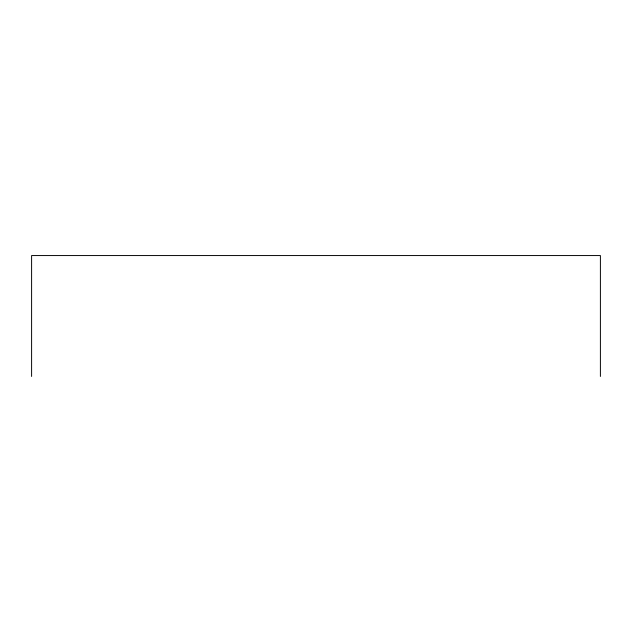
<?xml version="1.0" encoding="UTF-8"?>
<svg xmlns="http://www.w3.org/2000/svg" width="632" height="632" viewBox="0 0 632 632"><rect width="100%" height="100%" fill="white"/><g stroke="black" fill="none" stroke-linecap="round" stroke-linejoin="round"><path stroke-width="0.95" d="M600.4 376.443L600.4 255.557L31.6 255.557L31.6 376.443"/></g></svg>
